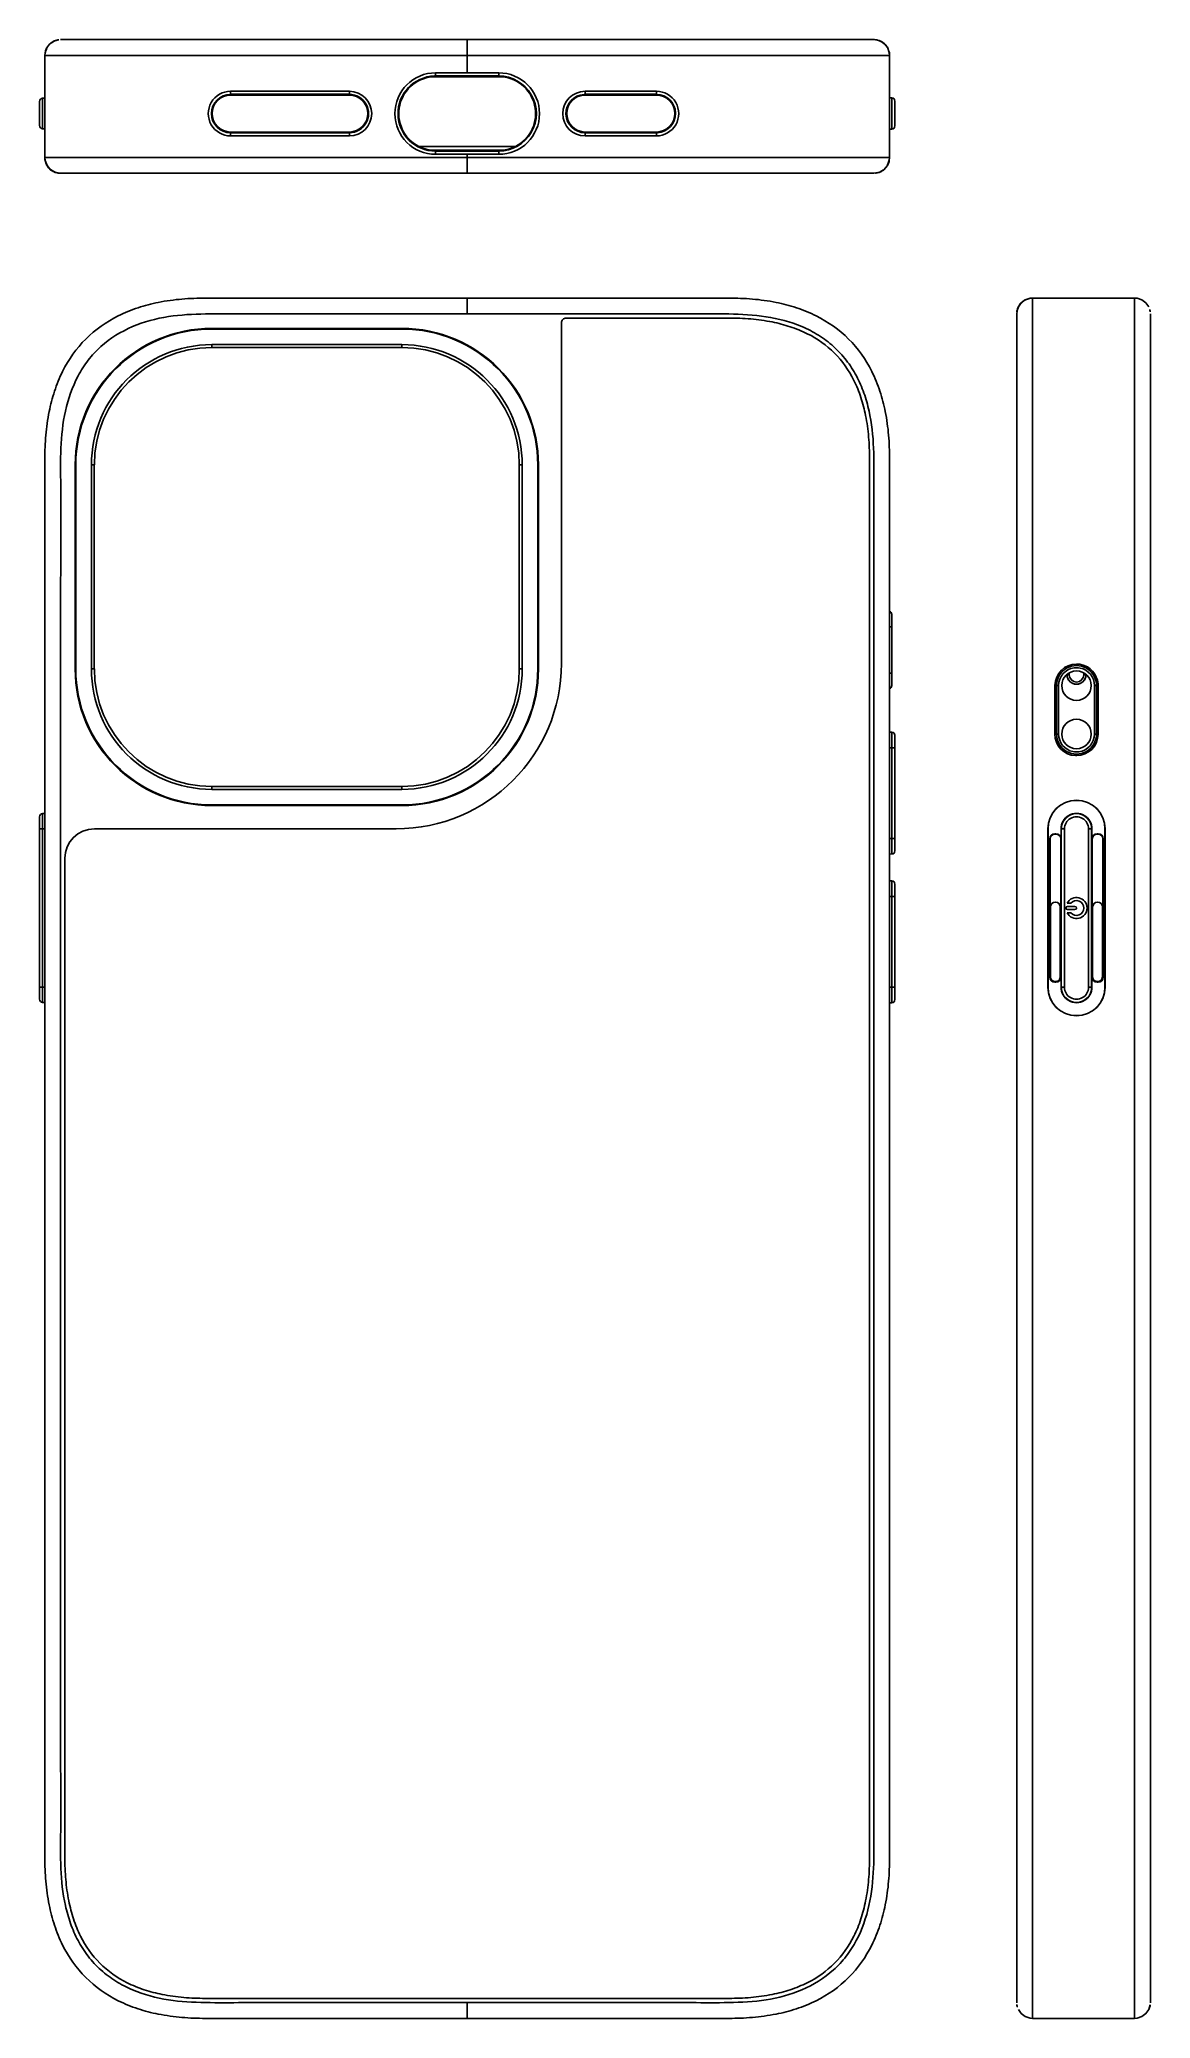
# Model space of a CAD drawing. Header units: millimetres. Extents: x 390 to 495, y 420 to 608.
import ezdxf

# ---------------------------------------------------------------- set-up
doc = ezdxf.new("R2010")
doc.units = ezdxf.units.MM
doc.header["$LTSCALE"] = 65.395
doc.layers.get('0').update_dxf_attribs({"linetype": 'CONTINUOUS'})

msp = doc.modelspace()

# ---------------------------------------------------------------- linework, layer by layer
at = {"color": 7, "linetype": 'Continuous'}
for p, q in [((390.52, 606.98), (390.37, 606.53)), ((390.53, 607.01), (390.41, 606.72)), ((390.53, 607.01), (390.46, 606.8)), ((390.8, 607.37), (390.52, 606.98)), ((390.8, 607.37), (390.52, 606.99)), ((390.66, 607.18), (390.56, 607.06)), ((391.19, 607.64), (390.8, 607.37)), ((391.13, 607.61), (390.91, 607.46)), ((391.27, 607.67), (390.98, 607.5)), ((391.2, 607.65), (390.99, 607.5)), ((391.28, 607.67), (391.04, 607.53)), ((391.5, 607.75), (391.17, 607.63)), ((391.23, 607.66), (391.18, 607.63)), ((391.64, 607.78), (391.19, 607.64)), ((391.62, 607.78), (391.38, 607.72)), ((391.65, 607.76), (391.47, 607.73)), ((391.65, 607.76), (391.49, 607.73)), ((391.59, 607.76), (391.5, 607.75)), ((391.68, 607.78), (391.64, 607.78)), ((469.09, 607.8), (391.85, 607.8)), ((430.46, 604.65), (430.46, 607.8)), ((469.08, 607.8), (469.14, 607.8)), ((469.58, 607.71), (469.08, 607.8)), ((469.14, 607.8), (469.28, 607.78)), ((469.34, 607.76), (469.28, 607.78)), ((469.39, 607.76), (469.34, 607.76)), ((469.52, 607.72), (469.44, 607.75)), ((469.7, 607.65), (469.44, 607.73)), ((469.7, 607.65), (469.61, 607.69)), ((469.67, 607.66), (469.63, 607.68)), ((469.77, 607.62), (469.74, 607.64)), ((469.82, 607.6), (469.77, 607.62)), ((470.08, 607.39), (469.82, 607.6)), ((470.07, 607.4), (469.9, 607.53)), ((470.01, 607.45), (469.9, 607.53)), ((470.26, 607.19), (470.13, 607.37)), ((390.37, 606.53), (390.35, 606.3)), ((390.35, 606.3), (390.35, 596.6)), ((470.58, 606.3), (390.35, 606.3)), ((390.41, 606.72), (390.37, 606.46)), ((390.38, 606.57), (390.37, 606.47)), ((470.56, 606.53), (470.51, 606.69)), ((470.56, 606.53), (470.51, 606.68)), ((470.54, 606.59), (470.53, 606.63)), ((470.58, 606.3), (470.56, 606.53)), ((470.58, 606.3), (470.57, 606.44)), ((470.58, 596.6), (470.58, 606.3)), ((427.46, 604.65), (427.46, 604.27)), ((433.46, 604.65), (427.46, 604.65)), ((433.46, 604.35), (427.46, 604.35)), ((427.46, 604.27), (433.46, 604.27)), ((433.46, 604.65), (433.46, 604.27)), ((389.85, 601.92), (389.85, 599.63)), ((390.13, 602.22), (390.35, 602.23)), ((390.13, 599.33), (390.13, 602.22)), ((407.99, 602.9), (407.99, 602.52)), ((419.27, 602.9), (407.99, 602.9)), ((419.27, 602.6), (407.99, 602.6)), ((419.27, 602.52), (407.99, 602.52)), ((419.27, 602.52), (419.27, 602.9)), ((448.43, 602.9), (441.66, 602.9)), ((441.66, 602.9), (441.66, 602.52)), ((448.43, 602.6), (441.66, 602.6)), ((448.43, 602.52), (441.66, 602.52)), ((448.43, 602.9), (448.43, 602.52)), ((470.58, 602.26), (470.79, 602.25)), ((470.79, 599.3), (470.79, 602.25)), ((471.08, 599.6), (471.08, 601.95)), ((390.35, 599.32), (390.13, 599.33)), ((407.99, 598.65), (407.99, 599.02)), ((407.99, 599.02), (419.27, 599.02)), ((407.99, 598.95), (419.27, 598.95)), ((407.99, 598.65), (419.27, 598.65)), ((419.27, 598.65), (419.27, 599.02)), ((425.89, 597.65), (435.04, 597.65)), ((441.66, 599.02), (448.43, 599.02)), ((441.66, 599.02), (441.66, 598.65)), ((441.66, 598.95), (448.43, 598.95)), ((441.66, 598.65), (448.43, 598.65)), ((448.43, 598.65), (448.43, 599.02)), ((470.79, 599.3), (470.58, 599.28)), ((390.35, 596.6), (390.37, 596.36)), ((390.35, 596.6), (390.36, 596.4)), ((390.35, 596.6), (390.35, 596.49)), ((390.35, 596.6), (470.58, 596.6)), ((390.35, 596.49), (390.39, 596.3)), ((390.36, 596.4), (390.39, 596.32)), ((390.37, 596.36), (390.38, 596.33)), ((390.41, 596.22), (390.47, 596)), ((390.43, 596.16), (390.52, 595.91)), ((390.46, 596.07), (390.53, 595.88)), ((390.47, 596), (390.67, 595.67)), ((390.52, 595.91), (390.67, 595.71)), ((390.52, 595.9), (390.78, 595.55)), ((427.46, 597.28), (427.46, 596.9)), ((433.46, 597.28), (427.46, 597.28)), ((427.46, 597.2), (433.46, 597.2)), ((427.46, 596.9), (433.46, 596.9)), ((430.46, 596.9), (430.46, 595.1)), ((433.46, 596.9), (433.46, 597.28)), ((470.39, 595.89), (470.55, 596.31)), ((470.41, 595.91), (470.55, 596.35)), ((470.44, 595.99), (470.53, 596.23)), ((470.51, 596.22), (470.52, 596.26)), ((470.53, 596.23), (470.55, 596.34)), ((470.55, 596.31), (470.58, 596.6)), ((390.67, 595.67), (390.76, 595.58)), ((390.84, 595.5), (390.87, 595.46)), ((390.85, 595.49), (391.03, 595.36)), ((390.86, 595.48), (391.03, 595.36)), ((390.9, 595.44), (390.91, 595.43)), ((390.91, 595.43), (390.91, 595.43)), ((391.15, 595.28), (391.18, 595.26)), ((391.22, 595.24), (391.31, 595.2)), ((391.23, 595.23), (391.33, 595.2)), ((391.24, 595.23), (391.3, 595.22)), ((391.34, 595.19), (391.85, 595.1)), ((391.4, 595.18), (391.55, 595.13)), ((391.47, 595.16), (391.64, 595.11)), ((391.55, 595.13), (391.85, 595.1)), ((391.79, 595.1), (391.64, 595.11)), ((391.85, 595.1), (391.78, 595.1)), ((391.84, 595.1), (469.09, 595.1)), ((469.28, 595.11), (469.25, 595.11)), ((469.27, 595.11), (469.42, 595.14)), ((469.28, 595.11), (469.73, 595.25)), ((469.28, 595.13), (469.42, 595.15)), ((469.32, 595.12), (469.38, 595.13)), ((469.49, 595.16), (469.55, 595.17)), ((469.53, 595.18), (469.62, 595.21)), ((469.55, 595.17), (469.6, 595.2)), ((469.56, 595.18), (469.61, 595.2)), ((469.66, 595.22), (469.72, 595.24)), ((469.69, 595.23), (469.71, 595.24)), ((469.71, 595.24), (469.74, 595.25)), ((469.72, 595.24), (469.76, 595.26)), ((469.73, 595.25), (469.93, 595.39)), ((469.74, 595.25), (469.9, 595.37)), ((469.79, 595.29), (469.99, 595.41)), ((469.89, 595.36), (469.99, 595.41)), ((430.46, 583.25), (425.56, 583.25)), ((430.46, 583.25), (430.46, 581.75)), ((435.37, 583.25), (430.46, 583.25)), ((482.99, 582.7), (482.74, 582.25)), ((483.39, 583.04), (482.99, 582.7)), ((483.87, 583.22), (483.39, 583.04)), ((484.15, 583.25), (483.87, 583.22)), ((484.15, 583.25), (484.15, 419.89)), ((493.85, 583.25), (484.15, 583.25)), ((493.85, 419.89), (493.85, 583.25)), ((495.2, 582.41), (494.92, 582.8)), ((439.41, 580.9), (439.41, 548.55)), ((482.74, 582.25), (482.65, 581.75)), ((482.65, 581.76), (482.65, 421.38)), ((482.81, 582.41), (482.67, 581.96)), ((482.68, 582.05), (482.67, 581.95)), ((482.72, 582.17), (482.68, 582.05)), ((495.34, 581.95), (495.29, 582.09)), ((495.33, 582.01), (495.3, 582.12)), ((495.33, 581.99), (495.32, 582.05)), ((495.33, 581.97), (495.33, 582.01)), ((495.35, 421.38), (495.35, 581.75)), ((406.2, 580.37), (406.2, 580.31)), ((406.2, 580.37), (424.26, 580.37)), ((406.2, 580.31), (424.26, 580.31)), ((406.2, 578.83), (406.2, 578.55)), ((406.2, 578.83), (424.26, 578.83)), ((424.26, 580.31), (424.26, 580.37)), ((424.26, 578.55), (424.26, 578.83)), ((406.2, 578.55), (424.26, 578.55)), ((393.23, 548.03), (393.23, 567.4)), ((393.29, 567.4), (393.23, 567.4)), ((393.29, 548.03), (393.29, 567.4)), ((394.77, 548.03), (394.77, 567.4)), ((395.04, 567.4), (394.77, 567.4)), ((395.04, 548.03), (395.04, 567.4)), ((435.41, 567.4), (435.41, 548.03)), ((435.68, 567.4), (435.41, 567.4)), ((435.68, 567.4), (435.68, 548.03)), ((437.16, 567.4), (437.16, 548.03)), ((437.23, 567.4), (437.16, 567.4)), ((437.23, 567.4), (437.23, 548.03)), ((470.78, 546.45), (470.78, 553.22)), ((470.58, 552.03), (470.78, 552.03)), ((390.35, 547.44), (390.35, 541.27)), ((393.23, 548.03), (393.29, 548.03)), ((394.77, 548.03), (395.04, 548.03)), ((435.41, 548.03), (435.68, 548.03)), ((437.16, 548.03), (437.23, 548.03)), ((470.58, 547.64), (470.78, 547.64)), ((487.43, 547.48), (487.43, 547.53)), ((487.43, 547.48), (487.63, 547.48)), ((487.63, 547.64), (487.63, 547.48)), ((489.02, 547.48), (489.02, 547.64)), ((489.02, 547.48), (489.23, 547.48)), ((489.22, 547.52), (489.22, 547.48)), ((486.28, 546.45), (486.28, 541.85)), ((486.28, 546.45), (486.63, 546.45)), ((486.43, 546.45), (486.43, 541.85)), ((486.63, 541.85), (486.63, 546.45)), ((490.03, 546.45), (490.03, 541.85)), ((490.38, 546.45), (490.03, 546.45)), ((490.23, 541.85), (490.23, 546.45)), ((490.38, 541.85), (490.38, 546.45)), ((470.58, 543.27), (470.58, 544.92)), ((390.35, 541.3), (390.35, 539.82)), ((470.79, 542.03), (470.58, 542.04)), ((470.79, 542.03), (470.79, 530.46)), ((471.08, 530.76), (471.08, 541.73)), ((486.28, 541.85), (486.63, 541.85)), ((490.38, 541.85), (490.03, 541.85)), ((390.35, 539.82), (390.35, 539.8)), ((390.35, 539.8), (390.35, 535.57)), ((471.08, 540.55), (470.58, 540.55)), ((406.2, 536.87), (406.2, 536.6)), ((424.26, 536.87), (406.2, 536.87)), ((424.26, 536.6), (406.2, 536.6)), ((424.26, 536.6), (424.26, 536.87)), ((389.85, 533.99), (389.85, 516.67)), ((390.13, 534.29), (390.35, 534.3)), ((390.13, 516.37), (390.13, 534.29)), ((406.2, 535.12), (406.2, 535.05)), ((424.26, 535.12), (406.2, 535.12)), ((424.26, 535.05), (406.2, 535.05)), ((424.26, 535.05), (424.26, 535.12)), ((390.35, 532.85), (389.85, 532.85)), ((423.71, 532.85), (395.05, 532.85)), ((470.58, 531.93), (471.08, 531.93)), ((485.6, 532.85), (485.6, 517.81)), ((485.63, 532.85), (485.6, 532.85)), ((485.63, 532.85), (485.63, 517.81)), ((485.79, 518.76), (485.79, 531.9)), ((485.83, 531.9), (485.79, 531.9)), ((485.83, 531.9), (485.83, 518.76)), ((486.28, 532.38), (486.28, 532.35)), ((486.28, 532.38), (486.38, 532.38)), ((486.38, 532.35), (486.28, 532.35)), ((486.38, 532.35), (486.38, 532.38)), ((486.83, 518.76), (486.83, 531.9)), ((486.86, 531.9), (486.83, 531.9)), ((486.86, 531.9), (486.86, 532.85)), ((487.18, 532.85), (486.86, 532.85)), ((486.88, 517.81), (486.88, 532.85)), ((487.18, 532.85), (487.18, 517.81)), ((489.47, 517.81), (489.47, 532.85)), ((489.79, 532.85), (489.47, 532.85)), ((489.77, 532.85), (489.77, 517.81)), ((489.79, 532.85), (489.79, 531.9)), ((489.83, 531.9), (489.79, 531.9)), ((489.83, 531.9), (489.83, 518.76)), ((490.28, 532.38), (490.28, 532.35)), ((490.28, 532.38), (490.38, 532.38)), ((490.38, 532.35), (490.28, 532.35)), ((490.38, 532.35), (490.38, 532.38)), ((490.83, 518.76), (490.83, 531.9)), ((490.86, 531.9), (490.83, 531.9)), ((490.86, 531.9), (490.86, 518.76)), ((491.03, 517.81), (491.03, 532.85)), ((491.05, 532.85), (491.03, 532.85)), ((491.05, 517.81), (491.05, 532.85)), ((470.79, 530.46), (470.58, 530.45)), ((470.58, 527.92), (470.58, 530.45)), ((470.79, 527.91), (470.58, 527.92)), ((470.58, 526.43), (471.08, 526.43)), ((470.79, 516.34), (470.79, 527.91)), ((471.08, 516.64), (471.08, 527.61)), ((485.86, 518.81), (485.86, 525.43)), ((486.79, 525.43), (486.79, 518.81)), ((487.79, 525.78), (487.43, 525.78)), ((487.43, 524.88), (487.79, 524.88)), ((487.48, 525.48), (488.18, 525.48)), ((488.18, 525.18), (487.48, 525.18)), ((489.86, 518.81), (489.86, 525.43)), ((490.79, 525.43), (490.79, 518.81)), ((485.79, 518.76), (485.83, 518.76)), ((486.83, 518.76), (486.86, 518.76)), ((486.86, 517.81), (486.86, 518.76)), ((489.79, 518.76), (489.79, 517.81)), ((489.79, 518.76), (489.83, 518.76)), ((490.83, 518.76), (490.86, 518.76)), ((389.85, 517.81), (390.35, 517.81)), ((470.58, 517.81), (471.08, 517.81)), ((485.6, 517.81), (485.63, 517.81)), ((486.28, 518.31), (486.28, 518.28)), ((486.28, 518.31), (486.38, 518.31)), ((486.38, 518.28), (486.28, 518.28)), ((486.38, 518.28), (486.38, 518.31)), ((487.18, 517.81), (486.86, 517.81)), ((489.47, 517.81), (489.79, 517.81)), ((490.28, 518.31), (490.28, 518.28)), ((490.28, 518.31), (490.38, 518.31)), ((490.38, 518.28), (490.28, 518.28)), ((490.38, 518.28), (490.38, 518.31)), ((491.03, 517.81), (491.05, 517.81)), ((390.13, 516.37), (390.35, 516.36)), ((470.79, 516.34), (470.58, 516.33)), ((430.46, 419.89), (430.46, 421.39)), ((482.67, 421.18), (482.66, 421.22)), ((482.67, 421.18), (482.71, 421.04)), ((482.68, 421.13), (482.69, 421.04)), ((495.2, 420.73), (495.34, 421.18)), ((495.22, 420.79), (495.34, 421.18)), ((495.28, 420.99), (495.32, 421.19)), ((495.29, 421.01), (495.32, 421.19)), ((495.35, 421.39), (495.35, 421.4)), ((406.28, 419.89), (405.87, 419.89)), ((406.44, 419.89), (406.28, 419.89)), ((408.45, 419.89), (407.99, 419.89)), ((419.27, 419.89), (419.97, 419.89)), ((419.38, 419.89), (421.37, 419.89)), ((421.39, 419.89), (423.59, 419.89)), ((423.59, 419.89), (423.62, 419.89)), ((434.62, 419.89), (426.28, 419.89)), ((437.34, 419.89), (439.54, 419.89)), ((448.43, 419.89), (448.55, 419.89)), ((484.15, 419.89), (493.85, 419.89)), ((486.21, 419.89), (487.2, 419.89)), ((487.2, 419.89), (489.45, 419.89)), ((489.45, 419.89), (490.44, 419.89))]:
    msp.add_line(p, q, dxfattribs=at)
for points in [[(390.69, 607.21), (390.56, 607.07), (390.41, 606.65)], [(391.4, 607.72), (391.34, 607.71), (391.32, 607.7)], [(391.42, 607.72), (391.36, 607.71), (391.35, 607.71)], [(469.54, 607.72), (469.29, 607.78), (469.28, 607.78)], [(470.58, 606.3), (470.55, 606.57), (470.37, 607.06), (470.03, 607.45), (469.58, 607.71)], [(470.09, 607.39), (470.02, 607.46), (469.79, 607.62), (469.75, 607.63)], [(470.28, 607.17), (470.16, 607.33), (470.14, 607.35)], [(470.34, 607.09), (470.22, 607.26), (470.15, 607.33)], [(470.58, 606.3), (470.57, 606.4), (470.56, 606.46)], [(390.35, 596.6), (390.38, 596.32), (390.56, 595.84)], [(390.41, 596.23), (390.57, 595.82), (390.67, 595.7)], [(390.53, 595.88), (390.7, 595.63), (390.78, 595.56)], [(390.56, 595.83), (390.89, 595.44), (391.34, 595.19)], [(469.08, 595.1), (469.59, 595.19), (470.04, 595.44), (470.37, 595.84), (470.55, 596.32)], [(470.41, 595.91), (470.41, 595.92), (470.44, 595.96), (470.46, 596.01), (470.48, 596.06), (470.5, 596.11), (470.51, 596.16), (470.53, 596.22), (470.54, 596.27)], [(470.54, 596.27), (470.55, 596.33), (470.56, 596.36)], [(390.84, 595.5), (390.93, 595.41), (390.98, 595.38)], [(390.91, 595.43), (391.14, 595.28), (391.17, 595.26)], [(390.91, 595.43), (391.38, 595.17), (391.85, 595.1)], [(391.38, 595.17), (391.38, 595.17), (391.63, 595.11), (391.64, 595.11)], [(484.15, 583.25), (483.92, 583.23), (483.46, 583.08), (483.08, 582.8), (482.81, 582.41)], [(494.92, 582.8), (494.54, 583.08), (494.09, 583.23), (493.85, 583.25)], [(495.24, 420.83), (495.32, 421.09), (495.33, 421.15)], [(482.81, 420.73), (483.08, 420.34), (483.46, 420.06), (483.92, 419.91), (484.15, 419.89)], [(493.85, 419.89), (494.09, 419.91), (494.54, 420.06), (494.92, 420.34), (495.2, 420.73)]]:
    msp.add_lwpolyline(points, dxfattribs=at)
for centre in [(488.33, 546.45), (488.33, 541.85)]:
    msp.add_circle(centre, 1.4, dxfattribs=at)
for centre, radius, start, end in [((427.46, 600.77), 3.87, 89.9996, 269.9996), ((427.46, 600.77), 3.57, 91.8713, 270), ((427.46, 600.77), 3.5, 90, 243.2345), ((427.46, 600.77), 3.57, 89.9993, 91.8705), ((433.46, 600.77), 3.87, 269.9996, 89.9994), ((433.46, 600.77), 3.57, 269.9993, 90), ((433.46, 600.77), 3.5, 296.7655, 90), ((390.15, 601.92), 0.3, 93.0179, 179.9851), ((407.99, 600.77), 2.12, 89.9881, 270.0119), ((407.99, 600.77), 1.82, 89.9985, 179.9983), ((407.99, 600.77), 1.75, 90, 270), ((419.27, 600.77), 2.12, 269.9994, 89.9992), ((419.27, 600.77), 1.82, 269.9986, 90), ((419.27, 600.77), 1.75, 270, 90), ((441.66, 600.77), 2.12, 89.9995, 269.9991), ((441.66, 600.77), 1.82, 93.2025, 270), ((441.66, 600.77), 1.75, 90, 270), ((441.66, 600.77), 1.82, 89.9987, 93.2011), ((448.43, 600.77), 2.12, 269.9989, 89.9996), ((448.43, 600.77), 1.82, 273.2035, 90), ((448.43, 600.77), 1.75, 270, 90), ((470.78, 601.95), 0.3, 0.0125, 87.0134), ((390.15, 599.63), 0.3, 180.0135, 267.0202), ((407.99, 600.77), 1.82, 180.0017, 270.0013), ((470.78, 599.6), 0.3, 273.0255, 359.9874), ((448.43, 600.77), 1.82, 269.9983, 273.2018), ((439.86, 580.9), 0.45, 89.9998, 180), ((484.16, 581.75), 1.51, 166.572, 172.0441), ((484.15, 581.75), 1.5, 163.5047, 166.5713), ((493.85, 581.75), 1.5, 13.4932, 16.3154), ((493.84, 581.75), 1.51, 7.9559, 13.4921), ((406.2, 567.4), 12.97, 90, 180), ((406.2, 567.4), 12.91, 90, 180), ((406.2, 567.4), 11.43, 90, 180), ((424.26, 567.4), 12.97, 0, 90), ((424.26, 567.4), 12.91, 0, 90), ((424.26, 567.4), 11.43, 0, 90), ((406.2, 567.4), 11.15, 90, 180), ((424.26, 567.4), 11.15, 0, 90), ((470.48, 553.22), 0.3, 359.9975, 70.5434), ((406.2, 548.03), 12.97, 180, 270), ((406.2, 548.03), 12.91, 180, 270), ((406.2, 548.03), 11.43, 180, 270), ((406.2, 548.03), 11.15, 180, 270), ((423.71, 548.55), 15.7, 270, 360), ((424.26, 548.03), 12.97, 270, 360), ((424.26, 548.03), 12.91, 270, 360), ((424.26, 548.03), 11.43, 270, 360), ((424.26, 548.03), 11.15, 270, 360), ((488.33, 546.45), 2.05, 89.7694, 179.3801), ((488.33, 546.45), 1.9, 359.999, 180.001), ((488.33, 546.45), 1.7, 97.9572, 180.0002), ((488.33, 547.48), 0.9, 180.0004, 359.9996), ((488.33, 547.48), 0.892, 180, 360), ((488.33, 547.48), 0.692, 180, 360), ((488.33, 546.44), 1.71, 78.5149, 97.8835), ((488.33, 546.44), 2.06, 78.3076, 89.78), ((488.33, 546.45), 1.7, 0.0039, 78.4408), ((488.33, 546.45), 2.05, 4.7992, 78.2769), ((470.48, 546.45), 0.3, 289.4565, 0.0018), ((488.3, 546.45), 2.02, 179.3707, 179.9936), ((488.36, 546.45), 2.02, 4.1261, 4.8088), ((488.33, 546.45), 2.05, 359.9986, 4.1268), ((470.78, 541.73), 0.3, 359.9983, 87.0054), ((488.32, 541.85), 2.05, 179.9974, 267.6699), ((488.33, 541.85), 1.9, 179.9978, 0.0022), ((488.33, 541.85), 1.7, 180.0039, 258.4408), ((488.33, 541.85), 2.05, 270.4682, 359.3279), ((488.33, 541.85), 1.7, 277.9572, 0.0002), ((488.36, 541.85), 2.02, 359.3104, 359.9891), ((488.33, 541.86), 1.71, 258.5149, 277.8835), ((488.33, 541.83), 2.03, 267.667, 270.4929), ((488.33, 532.85), 2.72, 0.0006, 179.9994), ((488.33, 532.85), 2.7, 0.0025, 179.9978), ((390.15, 533.99), 0.3, 92.9933, 180.0023), ((488.33, 532.85), 1.47, 359.9988, 180.0009), ((488.33, 532.85), 1.44, 0, 180), ((488.33, 532.85), 1.14, 359.9621, 180.0024), ((395.05, 530.05), 2.8, 90, 180), ((486.28, 531.9), 0.481, 90.0038, 179.9974), ((486.28, 531.9), 0.45, 90.0036, 179.9975), ((486.38, 531.9), 0.481, 0.0033, 89.9966), ((486.38, 531.9), 0.45, 0.0044, 89.9965), ((490.28, 531.9), 0.481, 90.0036, 179.996), ((490.28, 531.9), 0.45, 90.0032, 179.996), ((490.38, 531.9), 0.481, 0.0027, 89.9962), ((490.38, 531.9), 0.45, 0.0024, 89.9965), ((470.78, 530.76), 0.3, 272.9929, 0.0024), ((470.78, 527.61), 0.3, 359.9974, 87.033), ((488.33, 525.33), 1, 206.7437, 153.2283), ((486.33, 525.43), 0.469, 0.0047, 179.9953), ((487.48, 525.33), 0.15, 90, 270), ((488.33, 525.33), 0.7, 220.0052, 139.9948), ((488.18, 525.33), 0.15, 270, 90), ((490.33, 525.43), 0.469, 0.0023, 179.9961), ((486.28, 518.76), 0.481, 180.0027, 269.9962), ((486.28, 518.76), 0.45, 180.0023, 269.9965), ((486.32, 518.81), 0.464, 180.0129, 185.2951), ((486.33, 518.81), 0.474, 185.308, 202.3973), ((486.38, 518.76), 0.481, 270.0037, 359.9963), ((486.38, 518.76), 0.45, 270.0032, 359.996), ((490.28, 518.76), 0.481, 180.0033, 269.9966), ((490.28, 518.76), 0.45, 180.0043, 269.9965), ((490.32, 518.81), 0.463, 180.0129, 185.2962), ((490.33, 518.81), 0.474, 185.3095, 202.3996), ((490.38, 518.76), 0.481, 270.0038, 359.9975), ((490.38, 518.76), 0.45, 270.0036, 359.9975), ((488.33, 517.81), 2.72, 180.0006, 359.9993), ((488.33, 517.81), 2.7, 180.0026, 359.9971), ((486.33, 518.81), 0.463, 270.0121, 275.2955), ((486.32, 518.82), 0.474, 275.3088, 292.3986), ((488.33, 517.81), 1.47, 179.9991, 0.0009), ((488.33, 517.81), 1.44, 180, 360), ((488.33, 517.81), 1.14, 179.9618, 359.9945), ((490.33, 518.81), 0.463, 270.0137, 275.2967), ((490.32, 518.82), 0.474, 275.3099, 292.3994), ((390.15, 516.67), 0.3, 179.9984, 267.005), ((470.78, 516.64), 0.3, 272.9672, 0.0024), ((484.16, 421.39), 1.51, 187.9559, 193.4016), ((484.15, 421.39), 1.5, 193.4022, 196.4951), ((493.84, 421.39), 1.51, 345.5091, 352.0441)]:
    msp.add_arc(centre, radius, start, end, dxfattribs=at)
for points in [[(425.89, 597.65), (426.37, 597.4), (426.92, 597.28), (427.46, 597.28)], [(433.46, 597.28), (434, 597.28), (434.56, 597.4), (435.04, 597.65)], [(486.15, 518.38), (486.04, 518.43), (485.94, 518.52), (485.89, 518.63)], [(486.76, 518.63), (486.71, 518.52), (486.62, 518.43), (486.51, 518.38)], [(486.79, 518.81), (486.79, 518.75), (486.78, 518.69), (486.76, 518.63)], [(490.15, 518.38), (490.04, 518.43), (489.94, 518.52), (489.89, 518.63)], [(490.76, 518.63), (490.71, 518.52), (490.62, 518.43), (490.51, 518.38)], [(490.79, 518.81), (490.79, 518.75), (490.78, 518.69), (490.76, 518.63)], [(486.33, 518.34), (486.26, 518.34), (486.2, 518.36), (486.15, 518.38)], [(490.33, 518.34), (490.26, 518.34), (490.2, 518.36), (490.15, 518.38)], [(407.99, 419.89), (407.78, 419.89), (407.56, 419.89), (407.35, 419.89)]]:
    msp.add_open_spline(points, degree=3, dxfattribs=at)
for points, knots in [([(430.46, 419.89), (428.39, 419.89), (424.25, 419.89), (419.07, 419.89), (414.92, 419.89), (411.81, 419.89), (409.22, 419.89), (407.15, 419.89), (405.75, 419.89), (404.49, 419.9), (402.99, 420), (401.21, 420.24), (399.17, 420.76), (396.75, 421.74), (394.08, 423.62), (392.2, 426.29), (391.23, 428.71), (390.8, 430.39), (390.56, 431.79), (390.43, 432.91), (390.36, 434.02), (390.35, 435.11), (390.35, 436.17), (390.35, 437.56), (390.35, 439.98), (390.35, 443.44), (390.35, 447.59), (390.35, 453.13), (390.35, 460.05), (390.35, 468.35), (390.35, 476.66), (390.35, 487.73), (390.35, 501.57), (390.35, 515.41), (390.35, 526.48), (390.35, 534.78), (390.35, 543.09), (390.35, 550.01), (390.35, 555.54), (390.35, 559.7), (390.35, 563.16), (390.35, 565.58), (390.35, 566.96), (390.35, 568.02), (390.36, 569.11), (390.43, 570.23), (390.56, 571.35), (390.8, 572.75), (391.23, 574.42), (392.2, 576.85), (394.08, 579.52), (396.75, 581.39), (399.17, 582.37), (401.21, 582.9), (402.99, 583.14), (404.49, 583.23), (405.75, 583.25), (407.15, 583.25), (409.22, 583.25), (411.81, 583.25), (414.92, 583.25), (419.07, 583.25), (424.25, 583.25), (428.39, 583.25), (430.46, 583.25)], [0, 0, 0, 0, 0.02685, 0.053699, 0.067125, 0.080548, 0.093978, 0.100674, 0.107444, 0.112152, 0.116978, 0.126721, 0.13528, 0.144026, 0.160232, 0.176438, 0.185184, 0.193742, 0.198641, 0.203491, 0.208313, 0.213031, 0.217562, 0.222031, 0.231003, 0.248935, 0.266868, 0.284801, 0.320668, 0.356534, 0.392401, 0.428267, 0.5, 0.571733, 0.607599, 0.643466, 0.679332, 0.715199, 0.733132, 0.751065, 0.768997, 0.777969, 0.782438, 0.786969, 0.791687, 0.796509, 0.801359, 0.806258, 0.814816, 0.823562, 0.839768, 0.855974, 0.86472, 0.873279, 0.883022, 0.887848, 0.892556, 0.899326, 0.906022, 0.919452, 0.932875, 0.946301, 0.97315, 1, 1, 1, 1]), ([(430.46, 583.25), (432.54, 583.25), (436.68, 583.25), (441.86, 583.25), (446, 583.25), (449.11, 583.25), (451.7, 583.25), (453.78, 583.25), (455.18, 583.25), (456.44, 583.23), (457.93, 583.14), (459.71, 582.9), (461.75, 582.37), (464.17, 581.39), (466.85, 579.52), (468.72, 576.85), (469.7, 574.42), (470.13, 572.75), (470.37, 571.35), (470.49, 570.23), (470.56, 569.11), (470.58, 568.02), (470.58, 566.96), (470.58, 565.58), (470.58, 563.16), (470.58, 559.7), (470.58, 555.54), (470.58, 550.01), (470.58, 543.09), (470.58, 534.78), (470.58, 526.48), (470.58, 515.41), (470.58, 501.57), (470.58, 487.73), (470.58, 476.66), (470.58, 468.35), (470.58, 460.05), (470.58, 453.13), (470.58, 447.59), (470.58, 443.44), (470.58, 439.98), (470.58, 437.56), (470.58, 436.17), (470.58, 435.11), (470.56, 434.02), (470.49, 432.91), (470.37, 431.79), (470.13, 430.39), (469.7, 428.71), (468.72, 426.29), (466.85, 423.62), (464.17, 421.74), (461.75, 420.76), (459.71, 420.24), (457.93, 420), (456.44, 419.9), (455.18, 419.89), (453.78, 419.89), (451.7, 419.89), (449.11, 419.89), (446, 419.89), (441.86, 419.89), (436.68, 419.89), (432.54, 419.89), (430.46, 419.89)], [0, 0, 0, 0, 0.02685, 0.053699, 0.067125, 0.080548, 0.093978, 0.100674, 0.107444, 0.112152, 0.116978, 0.126721, 0.13528, 0.144026, 0.160232, 0.176438, 0.185184, 0.193742, 0.198641, 0.203491, 0.208313, 0.213031, 0.217562, 0.222031, 0.231003, 0.248935, 0.266868, 0.284801, 0.320668, 0.356534, 0.392401, 0.428267, 0.5, 0.571733, 0.607599, 0.643466, 0.679332, 0.715199, 0.733132, 0.751065, 0.768997, 0.777969, 0.782438, 0.786969, 0.791687, 0.796509, 0.801359, 0.806258, 0.814816, 0.823562, 0.839768, 0.855974, 0.86472, 0.873279, 0.883022, 0.887848, 0.892556, 0.899326, 0.906022, 0.919452, 0.932875, 0.946301, 0.97315, 1, 1, 1, 1]), ([(470.58, 554.75), (470.58, 555.01), (470.58, 556.66), (470.58, 559.7), (470.58, 563.16), (470.58, 565.58), (470.58, 566.96), (470.58, 568.02), (470.56, 569.11), (470.49, 570.23), (470.37, 571.35), (470.13, 572.75), (469.7, 574.42), (468.72, 576.85), (466.85, 579.52), (464.17, 581.39), (461.75, 582.37), (459.71, 582.9), (457.93, 583.14), (456.44, 583.23), (455.18, 583.25), (453.78, 583.25), (451.7, 583.25), (449.11, 583.25), (446, 583.25), (441.86, 583.25), (438.31, 583.25), (435.8, 583.25), (435.37, 583.25)], [0, 0, 0, 0, 0.013785, 0.085773, 0.157752, 0.193765, 0.211706, 0.229892, 0.248831, 0.268187, 0.287655, 0.307322, 0.341673, 0.376782, 0.441835, 0.506887, 0.541995, 0.576352, 0.61546, 0.634833, 0.653732, 0.680904, 0.707783, 0.761693, 0.815576, 0.869466, 0.977243, 1, 1, 1, 1]), ([(430.46, 421.39), (428.1, 421.39), (423.37, 421.39), (417.45, 421.38), (412.72, 421.4), (409.17, 421.39), (405.62, 421.36), (402.07, 421.53), (399.18, 422.29), (397.07, 423.38), (395.64, 424.45), (394.42, 425.76), (393.46, 427.26), (392.75, 428.9), (392.11, 431.18), (391.79, 434.14), (391.87, 437.69), (391.86, 441.24), (391.84, 445.97), (391.85, 451.88), (391.85, 458.98), (391.85, 466.08), (391.85, 473.18), (391.85, 480.28), (391.85, 487.37), (391.85, 494.47), (391.85, 501.57), (391.85, 508.67), (391.85, 515.76), (391.85, 522.86), (391.85, 529.96), (391.85, 537.06), (391.85, 544.15), (391.85, 551.25), (391.85, 557.17), (391.86, 561.9), (391.87, 565.45), (391.8, 569), (392.17, 572.54), (393.15, 575.38), (394.42, 577.38), (396.04, 579.12), (398.61, 580.7), (402.07, 581.61), (405.62, 581.78), (409.17, 581.74), (412.72, 581.74), (416.27, 581.75), (419.82, 581.75), (424.55, 581.75), (428.1, 581.75), (430.46, 581.75)], [0, 0, 0, 0, 0.031252, 0.062504, 0.07813, 0.093756, 0.109382, 0.125003, 0.140608, 0.148425, 0.156245, 0.164067, 0.171886, 0.17971, 0.187529, 0.20315, 0.218776, 0.234402, 0.250028, 0.28128, 0.312532, 0.343784, 0.375036, 0.406288, 0.43754, 0.468792, 0.500044, 0.531296, 0.562548, 0.5938, 0.625052, 0.656304, 0.687556, 0.718808, 0.75006, 0.765686, 0.781311, 0.796938, 0.812559, 0.828168, 0.835989, 0.84381, 0.859394, 0.874998, 0.890619, 0.906244, 0.92187, 0.937496, 0.953122, 0.968748, 1, 1, 1, 1]), ([(430.46, 581.75), (432.83, 581.75), (437.56, 581.75), (443.48, 581.75), (448.21, 581.74), (451.76, 581.74), (455.3, 581.78), (458.85, 581.6), (461.75, 580.85), (463.86, 579.76), (465.29, 578.69), (466.5, 577.38), (467.47, 575.88), (468.18, 574.24), (468.82, 571.96), (469.13, 569), (469.06, 565.45), (469.07, 561.9), (469.08, 557.17), (469.07, 551.25), (469.08, 544.16), (469.08, 537.06), (469.08, 529.96), (469.08, 522.86), (469.08, 515.77), (469.08, 508.67), (469.08, 501.57), (469.08, 494.47), (469.08, 487.37), (469.08, 480.28), (469.08, 473.18), (469.08, 466.08), (469.08, 458.98), (469.07, 451.89), (469.08, 445.97), (469.07, 441.24), (469.06, 437.69), (469.13, 434.14), (468.75, 430.6), (467.78, 427.76), (466.5, 425.76), (464.89, 424.02), (462.32, 422.44), (458.86, 421.53), (455.3, 421.36), (451.76, 421.39), (448.21, 421.4), (444.66, 421.39), (441.11, 421.39), (436.38, 421.39), (432.83, 421.39), (430.46, 421.39)], [0, 0, 0, 0, 0.031252, 0.062504, 0.07813, 0.093756, 0.109382, 0.125003, 0.140608, 0.148425, 0.156245, 0.164067, 0.171886, 0.17971, 0.187529, 0.20315, 0.218776, 0.234402, 0.250028, 0.28128, 0.312532, 0.343784, 0.375036, 0.406288, 0.43754, 0.468792, 0.500044, 0.531296, 0.562548, 0.5938, 0.625052, 0.656304, 0.687556, 0.718808, 0.75006, 0.765686, 0.781311, 0.796938, 0.812559, 0.828168, 0.835989, 0.84381, 0.859394, 0.874998, 0.890619, 0.906244, 0.92187, 0.937496, 0.953122, 0.968748, 1, 1, 1, 1]), ([(430.46, 421.79), (432.54, 421.79), (436.68, 421.79), (441.86, 421.79), (446, 421.79), (449.11, 421.79), (451.7, 421.79), (453.78, 421.79), (455.19, 421.79), (456.37, 421.8), (457.74, 421.89), (459.36, 422.11), (461.16, 422.58), (463.25, 423.42), (465.47, 424.99), (467.04, 427.22), (467.89, 429.3), (468.27, 430.79), (468.48, 432.05), (468.6, 433.08), (468.66, 434.1), (468.68, 435.11), (468.68, 436.17), (468.68, 437.56), (468.68, 439.98), (468.68, 443.44), (468.68, 447.59), (468.68, 453.13), (468.68, 460.05), (468.68, 468.35), (468.68, 476.66), (468.68, 487.73), (468.68, 501.57), (468.68, 515.41), (468.68, 526.48), (468.68, 534.78), (468.68, 543.09), (468.68, 550.01), (468.68, 555.55), (468.68, 559.7), (468.68, 563.16), (468.68, 565.57), (468.68, 566.97), (468.68, 568.02), (468.66, 569.04), (468.6, 570.06), (468.48, 571.09), (468.27, 572.35), (467.89, 573.84), (467.04, 575.92), (465.47, 578.15), (463.25, 579.72), (461.16, 580.56), (459.36, 581.03), (457.74, 581.25), (456.37, 581.34), (455.19, 581.35), (453.78, 581.35), (451.7, 581.35), (449.11, 581.35), (446, 581.35), (442.92, 581.35), (440.87, 581.35), (439.86, 581.35)], [0, 0, 0, 0, 0.027985, 0.05597, 0.069963, 0.083954, 0.097952, 0.104931, 0.111987, 0.116894, 0.121924, 0.132079, 0.141, 0.150116, 0.167008, 0.183899, 0.193015, 0.201935, 0.207041, 0.212096, 0.217122, 0.22204, 0.226762, 0.231421, 0.240771, 0.259461, 0.278153, 0.296845, 0.334228, 0.371611, 0.408994, 0.446377, 0.521144, 0.59591, 0.633293, 0.670676, 0.708059, 0.745443, 0.764134, 0.782826, 0.801516, 0.810867, 0.815525, 0.820248, 0.825165, 0.830191, 0.835246, 0.840353, 0.849272, 0.858389, 0.87528, 0.892171, 0.901287, 0.910208, 0.920363, 0.925393, 0.9303, 0.937356, 0.944335, 0.958333, 0.972324, 0.986317, 1, 1, 1, 1]), ([(392.25, 530.05), (392.25, 528.86), (392.25, 524.9), (392.25, 515.41), (392.25, 501.57), (392.25, 487.73), (392.25, 476.66), (392.25, 468.35), (392.25, 460.05), (392.25, 453.13), (392.25, 447.59), (392.25, 443.44), (392.25, 439.98), (392.25, 437.56), (392.25, 436.17), (392.25, 435.11), (392.26, 434.1), (392.33, 433.08), (392.44, 432.05), (392.66, 430.79), (393.04, 429.3), (393.88, 427.22), (395.45, 424.99), (397.68, 423.42), (399.76, 422.58), (401.57, 422.11), (403.19, 421.89), (404.55, 421.8), (405.74, 421.79), (407.15, 421.79), (409.23, 421.79), (411.81, 421.79), (414.92, 421.79), (419.07, 421.79), (424.25, 421.79), (428.39, 421.79), (430.46, 421.79)], [0, 0, 0, 0, 0.024741, 0.08231, 0.197449, 0.312588, 0.370157, 0.427726, 0.485295, 0.542865, 0.571649, 0.600435, 0.629217, 0.643617, 0.650791, 0.658063, 0.665636, 0.673376, 0.68116, 0.689025, 0.70276, 0.716799, 0.742812, 0.768824, 0.782862, 0.796601, 0.812239, 0.819985, 0.827542, 0.838408, 0.849155, 0.870712, 0.892258, 0.913807, 0.956903, 1, 1, 1, 1]), ([(405.87, 419.89), (406.3, 419.89), (407, 419.89), (407.71, 419.89), (407.99, 419.89)], [0, 0, 0, 0, 0.606741, 1, 1, 1, 1])]:
    msp.add_open_spline(points, degree=3, knots=knots, dxfattribs=at)

doc.saveas('drawing.dxf')
